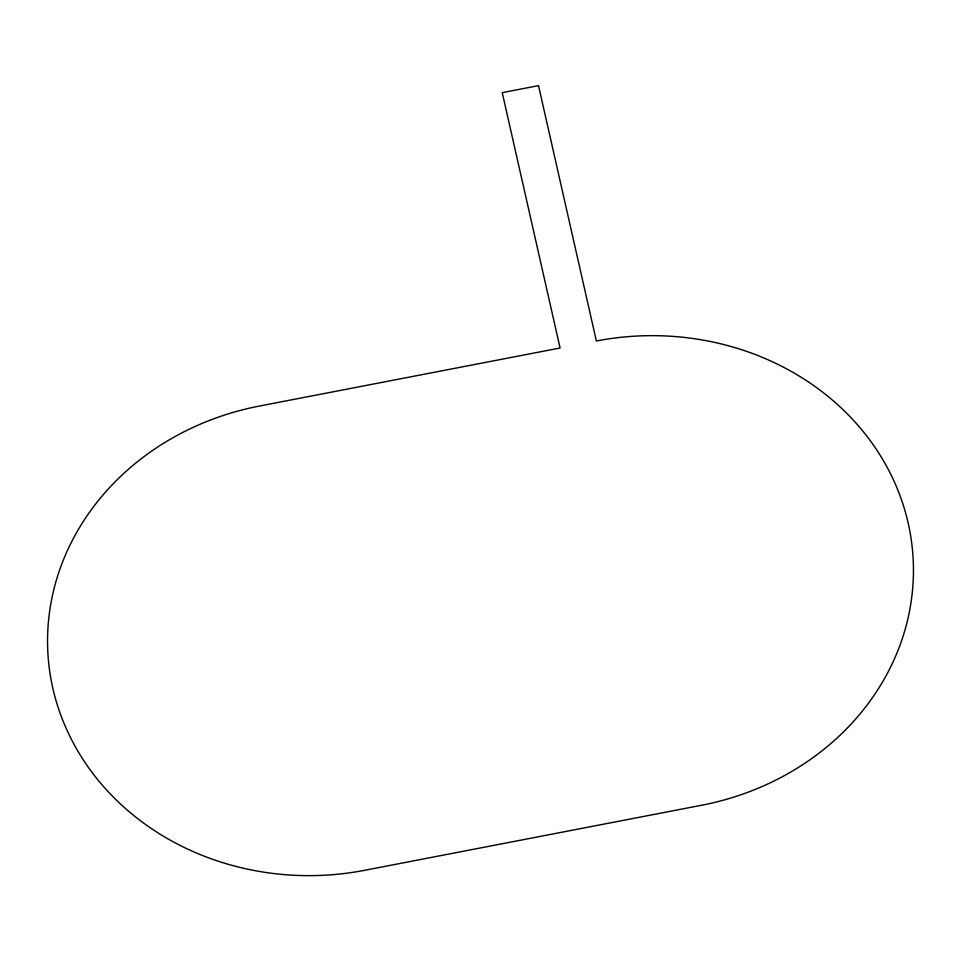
<?xml version="1.0" encoding="UTF-8"?>
<svg xmlns="http://www.w3.org/2000/svg" width="961" height="961" viewBox="0 0 961 961"><rect width="100%" height="100%" fill="white"/><g stroke="black" fill="none" stroke-linecap="round" stroke-linejoin="round"><path stroke-width="1.44" d="M538.508 85.649L502.231 92.652L560.083 348.002L259.422 406.047A264.551 237.379 -3.2 0 0 52.831 688.22A264.551 237.379 -3.2 0 0 364.627 870.306L701.578 805.258A264.551 237.379 -3.2 0 0 908.169 523.084A264.551 237.379 -3.2 0 0 596.373 340.987L538.508 85.649"/></g></svg>
